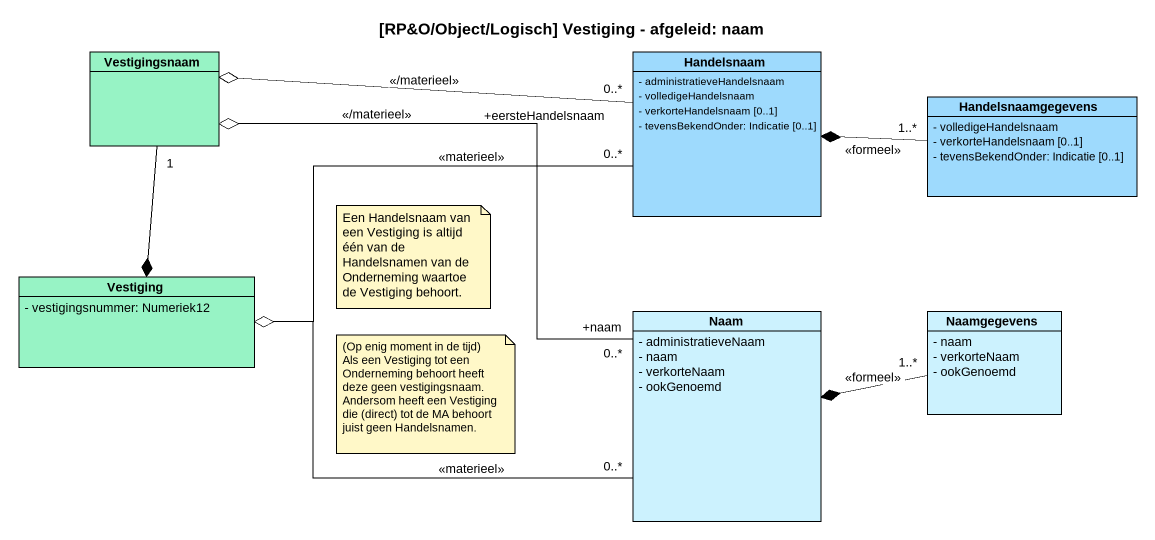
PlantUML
@startuml
title [RP&O/Object/Logisch] Vestiging - afgeleid: naam
hide circle
hide empty members
skinparam classAttributeIconSize 0
class Vestigingsnaam #97F3C5
class Handelsnaam #9EDAFD {
  - administratieveHandelsnaam
  - volledigeHandelsnaam
  - verkorteHandelsnaam [0..1]
  - tevensBekendOnder: Indicatie [0..1]
}
class Handelsnaamgegevens #9EDAFD {
  - volledigeHandelsnaam
  - verkorteHandelsnaam [0..1]
  - tevensBekendOnder: Indicatie [0..1]
}
class Vestiging #97F3C5 {
  - vestigingsnummer: Numeriek12
}
class Naam #CCF2FE {
  - administratieveNaam
  - naam
  - verkorteNaam
  - ookGenoemd
}
class Naamgegevens #CCF2FE {
  - naam
  - verkorteNaam
  - ookGenoemd
}
Vestigingsnaam "1" --* Vestiging
Handelsnaam "+eersteHandelsnaam\n0..*" -left-o Vestigingsnaam : <</materieel>>
Handelsnaam "0..*" -left-o Vestiging : <<materieel>>
Handelsnaamgegevens "1..*" -left-* Handelsnaam : <<formeel>>
Naam "+naam\n0..*" -left-o Vestigingsnaam : <</materieel>>
Naam "0..*" -left-o Vestiging : <<materieel>>
Naamgegevens "1..*" -left-* Naam : <<formeel>>
note as N1
  Een Handelsnaam van een Vestiging is altijd één van de Handelsnamen van de Onderneming waartoe de Vestiging behoort.
end note
note as N2
  (Op enig moment in de tijd) Als een Vestiging tot een Onderneming behoort heeft deze geen vestigingsnaam. Andersom heeft een Vestiging die (direct) tot de MA behoort juist geen Handelsnamen.
end note
@enduml
